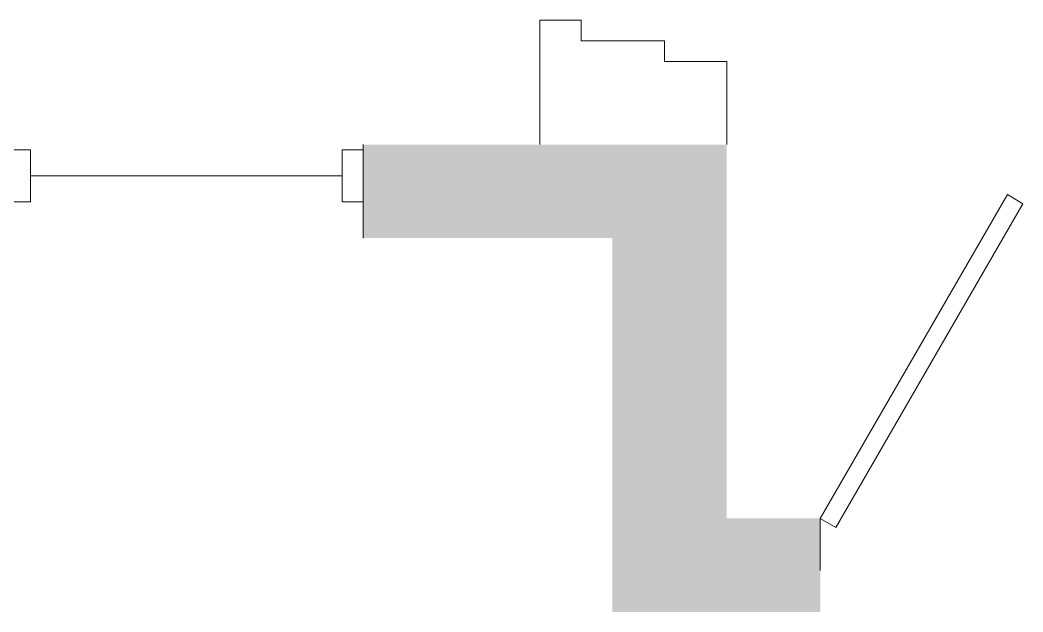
# Model space of a CAD drawing. Header units: inches. Extents: x 14 to 610, y 9 to 600.
# Drawn here: x 513.5 to 610, y 543.3 to 600.3 of the extents above; entities that cross this region are included whole.
import ezdxf

# ---------------------------------------------------------------- set-up
doc = ezdxf.new("R2010")
doc.units = ezdxf.units.IN
doc.header["$MEASUREMENT"] = 0
doc.layers.add('WALLS', color=30, linetype='Continuous')

msp = doc.modelspace()

# ---------------------------------------------------------------- linework, layer by layer
at = {"layer": 'WALLS', "lineweight": 18}
for points in [[(581.47202, 588.29739), (581.47202, 596.29445), (575.47423, 596.29445), (575.47423, 598.29371), (567.47718, 598.29371), (567.47718, 600.29298), (563.47865, 600.29298), (563.47865, 588.29739)], [(546.48491, 579.30071), (546.48491, 588.29739)], [(590.46871, 552.31065), (590.46871, 547.31249)]]:
    msp.add_lwpolyline(points, dxfattribs=at)
at = {"layer": 'WALLS', "lineweight": 13}
for points in [[(512.49743, 587.79758), (514.49669, 587.79758), (514.49669, 582.79942), (512.49743, 582.79942)], [(544.48565, 587.79758), (546.48491, 587.79758), (546.48491, 582.79942), (544.48565, 582.79942)]]:
    msp.add_lwpolyline(points, close=True, dxfattribs=at)
msp.add_lwpolyline([(514.49669, 585.2985), (544.48565, 585.2985)], dxfattribs=at)
at = {"layer": 'WALLS', "lineweight": 18}
msp.add_lwpolyline([(590.46871, 552.31065), (608.46208, 583.48667), (609.96153, 582.61199), (591.96816, 551.43597)], close=True, dxfattribs=at)
at = {"layer": 'WALLS', "transparency": 33554559}
for points in [[(581.47202, 588.29739), (546.48491, 588.29739), (581.47202, 579.30071)], [(546.48491, 588.29739), (581.47202, 579.30071), (546.48491, 579.30071)], [(581.47202, 579.30071), (570.47607, 579.30071), (581.47202, 552.31065)], [(570.47607, 579.30071), (581.47202, 552.31065), (570.47607, 552.31065)], [(590.46871, 552.31065), (570.47607, 552.31065), (590.46871, 543.31396)], [(570.47607, 552.31065), (590.46871, 543.31396), (570.47607, 543.31396)]]:
    msp.add_solid(points, dxfattribs=at)

doc.saveas('drawing.dxf')
